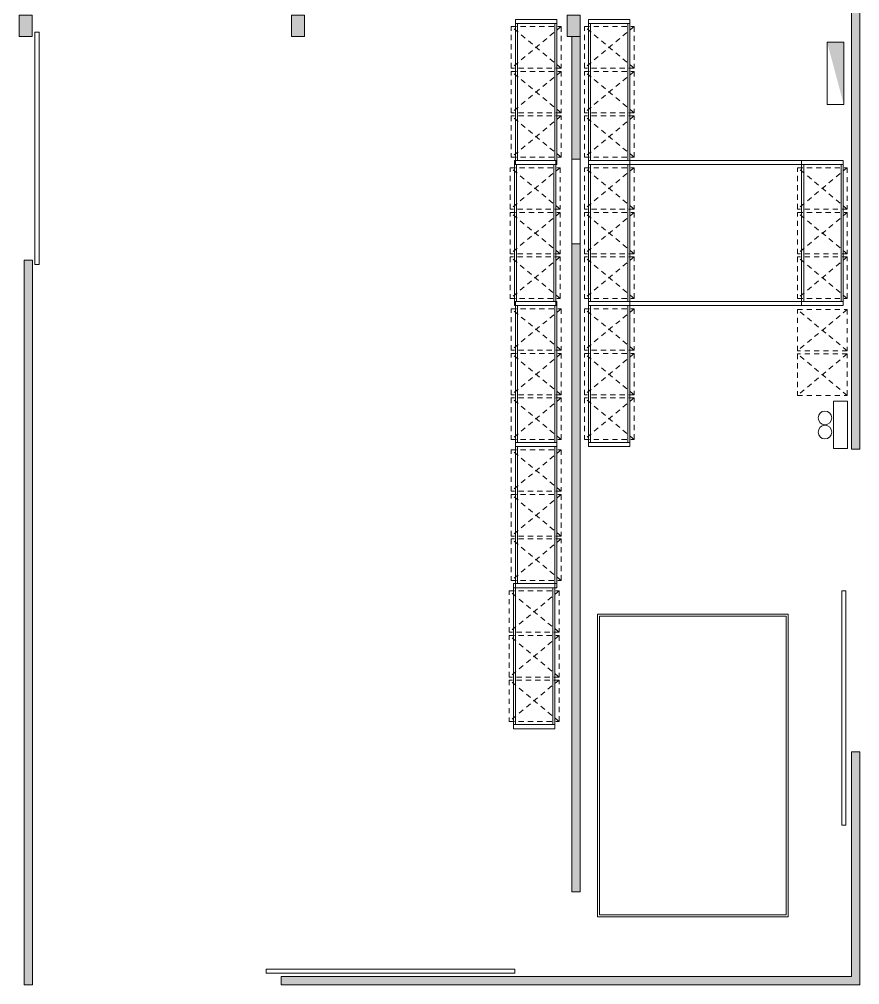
# Model space of a CAD drawing. Header units: millimetres. Extents: x 141.6 to 171.4, y 113.5 to 160.2.
# Drawn here: x 141.64 to 161.9, y 113.48 to 136.75 of the extents above; entities that cross this region are included whole.
import ezdxf

# ---------------------------------------------------------------- set-up
doc = ezdxf.new("R2010")
doc.units = ezdxf.units.MM
doc.linetypes.add('HIDDEN', pattern=[0.375, 0.25, -0.125])
doc.layers.add('00 Muro ext.', color=7, linetype='Continuous', lineweight=15)

# ---------------------------------------------------------------- blocks, each defined once
blk = doc.blocks.new('A$C0D016993')
at = {"linetype": 'HIDDEN', "ltscale": 0.5}
for points in [[(0, 1.2), (1, 1.2), (1, 0), (0, 0), (0, 1.2)], [(0, 1.2), (1, 0)], [(1, 1.2), (0, 0)]]:
    blk.add_lwpolyline(points, dxfattribs=at)
blk = doc.blocks.new('dwq')
for points in [[(1398.600371, 1319.523496), (1398.600371, 1319.623496), (1397.600371, 1319.623496), (1397.600371, 1319.523496)], [(1398.600371, 1319.623496), (1398.600371, 1319.523496), (1397.600371, 1319.523496), (1397.600371, 1319.623496)], [(1397.650371, 1319.523496), (1397.650371, 1316.223496), (1397.600371, 1316.223496), (1397.600371, 1319.523496)], [(1398.550371, 1319.523496), (1398.550371, 1316.223496), (1398.600371, 1316.223496), (1398.600371, 1319.523496)], [(1398.600371, 1316.123496), (1398.600371, 1316.223496), (1397.600371, 1316.223496), (1397.600371, 1316.123496)], [(1398.600371, 1316.223496), (1398.600371, 1316.123496), (1397.600371, 1316.123496), (1397.600371, 1316.223496)]]:
    blk.add_lwpolyline(points, close=True)
at = {"rotation": 270}
for p in [(1397.500371, 1319.448496), (1397.500371, 1318.369717)]:
    blk.add_blockref('A$C0D016993', p, dxfattribs=at)
at = {"xscale": -1, "rotation": 270}
blk.add_blockref('A$C0D016993', (1397.500371, 1316.298496), dxfattribs=at)

msp = doc.modelspace()

# ---------------------------------------------------------------- hatches: boundary and pattern name
at = {"layer": '00 Muro ext.', "ltscale": 0.05}
h = msp.add_hatch(color=7, dxfattribs=at)
h.dxf.hatch_style = 1
h.paths.add_polyline_path([(161.903, 149.026), (161.703, 149.026), (161.703, 126.39), (161.903, 126.39)])
h = msp.add_hatch(color=7, dxfattribs=at)
h.dxf.hatch_style = 1
h.paths.add_polyline_path([(155.163, 136.85), (154.853, 136.85), (154.853, 136.34), (155.163, 136.34)])
h.paths.add_polyline_path([(148.513, 136.85), (148.203, 136.85), (148.203, 136.34), (148.513, 136.34)])
h.paths.add_polyline_path([(141.948, 136.85), (141.638, 136.85), (141.638, 136.34), (141.948, 136.34)])
h = msp.add_hatch(color=7, dxfattribs=at)
h.dxf.hatch_style = 1
h.paths.add_polyline_path([(155.163, 136.34), (154.963, 136.34), (154.963, 133.38), (155.163, 133.38)])
h = msp.add_hatch(color=253, dxfattribs=at)
h.dxf.hatch_style = 1
h.paths.add_polyline_path([(161.518, 134.7), (161.518, 136.2), (161.118, 136.2)])
h = msp.add_hatch(color=7, dxfattribs=at)
h.dxf.hatch_style = 1
h.paths.add_polyline_path([(155.164, 131.34), (154.963, 131.34), (154.963, 115.72), (155.164, 115.72)])
h = msp.add_hatch(color=7, dxfattribs=at)
h.dxf.hatch_style = 1
h.paths.add_polyline_path([(141.953, 130.942), (141.753, 130.942), (141.753, 113.48), (141.953, 113.48)])
h = msp.add_hatch(color=7, dxfattribs=at)
h.dxf.hatch_style = 1
h.paths.add_polyline_path([(161.903, 119.09), (161.703, 119.09), (161.703, 113.68), (147.953, 113.68), (147.953, 113.48), (161.903, 113.48)])

# ---------------------------------------------------------------- linework, layer by layer
for p, q in [((161.703, 149.026), (161.703, 126.39)), ((161.903, 149.026), (161.903, 126.39)), ((142.015, 136.44), (142.015, 130.842)), ((142.015, 136.439), (142.115, 136.439)), ((142.115, 130.842), (142.115, 136.44)), ((154.963, 136.34), (154.963, 133.38)), ((155.163, 136.34), (154.963, 136.34)), ((155.163, 133.38), (155.163, 136.34)), ((154.963, 133.38), (155.163, 133.38)), ((154.963, 131.34), (155.163, 131.34)), ((154.963, 115.72), (154.963, 131.34)), ((155.164, 115.72), (155.164, 131.34)), ((141.753, 113.48), (141.753, 130.942)), ((141.953, 130.942), (141.753, 130.942)), ((141.853, 130.942), (141.953, 130.942)), ((141.953, 113.48), (141.953, 130.942)), ((142.015, 130.842), (142.115, 130.842)), ((161.903, 126.39), (161.703, 126.39)), ((161.569, 122.975), (161.469, 122.975)), ((161.703, 119.09), (161.703, 113.68)), ((161.903, 119.09), (161.703, 119.09)), ((161.903, 119.09), (161.903, 113.48)), ((154.964, 115.72), (155.164, 115.72)), ((147.589, 113.858), (153.589, 113.858)), ((147.589, 113.758), (147.589, 113.858)), ((153.589, 113.758), (153.589, 113.858)), ((147.589, 113.758), (153.589, 113.758)), ((161.703, 113.68), (147.953, 113.68)), ((147.953, 113.68), (147.953, 113.48)), ((141.953, 113.48), (141.753, 113.48)), ((161.903, 113.48), (147.953, 113.48))]:
    msp.add_line(p, q, dxfattribs=at)
for points in [[(141.638, 136.85), (141.948, 136.85), (141.948, 136.34), (141.638, 136.34)], [(148.203, 136.85), (148.513, 136.85), (148.513, 136.34), (148.203, 136.34)], [(154.853, 136.85), (155.163, 136.85), (155.163, 136.34), (154.853, 136.34)], [(161.118, 136.2), (161.118, 134.7), (161.518, 134.7), (161.518, 136.2)], [(156.363, 133.35), (160.503, 133.35), (160.503, 133.25), (156.363, 133.25)], [(156.363, 129.95), (160.503, 129.95), (160.503, 129.85), (156.363, 129.85)], [(161.469, 122.975), (161.569, 122.975), (161.569, 117.325), (161.469, 117.325)]]:
    msp.add_lwpolyline(points, close=True, dxfattribs=at)
for points in [[(154.963, 133.38), (154.963, 131.34)], [(155.163, 133.38), (155.163, 131.34)]]:
    msp.add_lwpolyline(points, dxfattribs=at)
at = {"layer": '00 Muro ext.'}
for points in [[(161.274, 126.405), (161.274, 127.544), (161.607, 127.544), (161.607, 126.405)], [(155.58, 122.415), (160.18, 122.415), (160.18, 115.115), (155.58, 115.115)], [(155.63, 122.365), (160.13, 122.365), (160.13, 115.165), (155.63, 115.165)]]:
    msp.add_lwpolyline(points, close=True, dxfattribs=at)
for centre in [(161.066, 127.143), (161.066, 126.801)]:
    msp.add_circle(centre, 0.164, dxfattribs=at)

# ---------------------------------------------------------------- block references
at = {"layer": '00 Muro ext.', "ltscale": 0.05}
for p in [(-1243.998, -1182.874), (-1242.237, -1182.874), (-1244.023, -1186.274), (-1242.237, -1186.274), (-1237.097, -1186.274), (-1243.998, -1189.674), (-1242.237, -1189.674), (-1243.998, -1193.074), (-1244.048, -1196.474)]:
    msp.add_blockref('dwq', p, dxfattribs=at)
at = {"layer": '00 Muro ext.', "rotation": 270}
msp.add_blockref('A$C0D016993', (160.403, 129.757), dxfattribs=at)
at = {"layer": '00 Muro ext.', "xscale": -1, "rotation": 270}
msp.add_blockref('A$C0D016993', (160.403, 127.686), dxfattribs=at)

doc.saveas('drawing.dxf')
